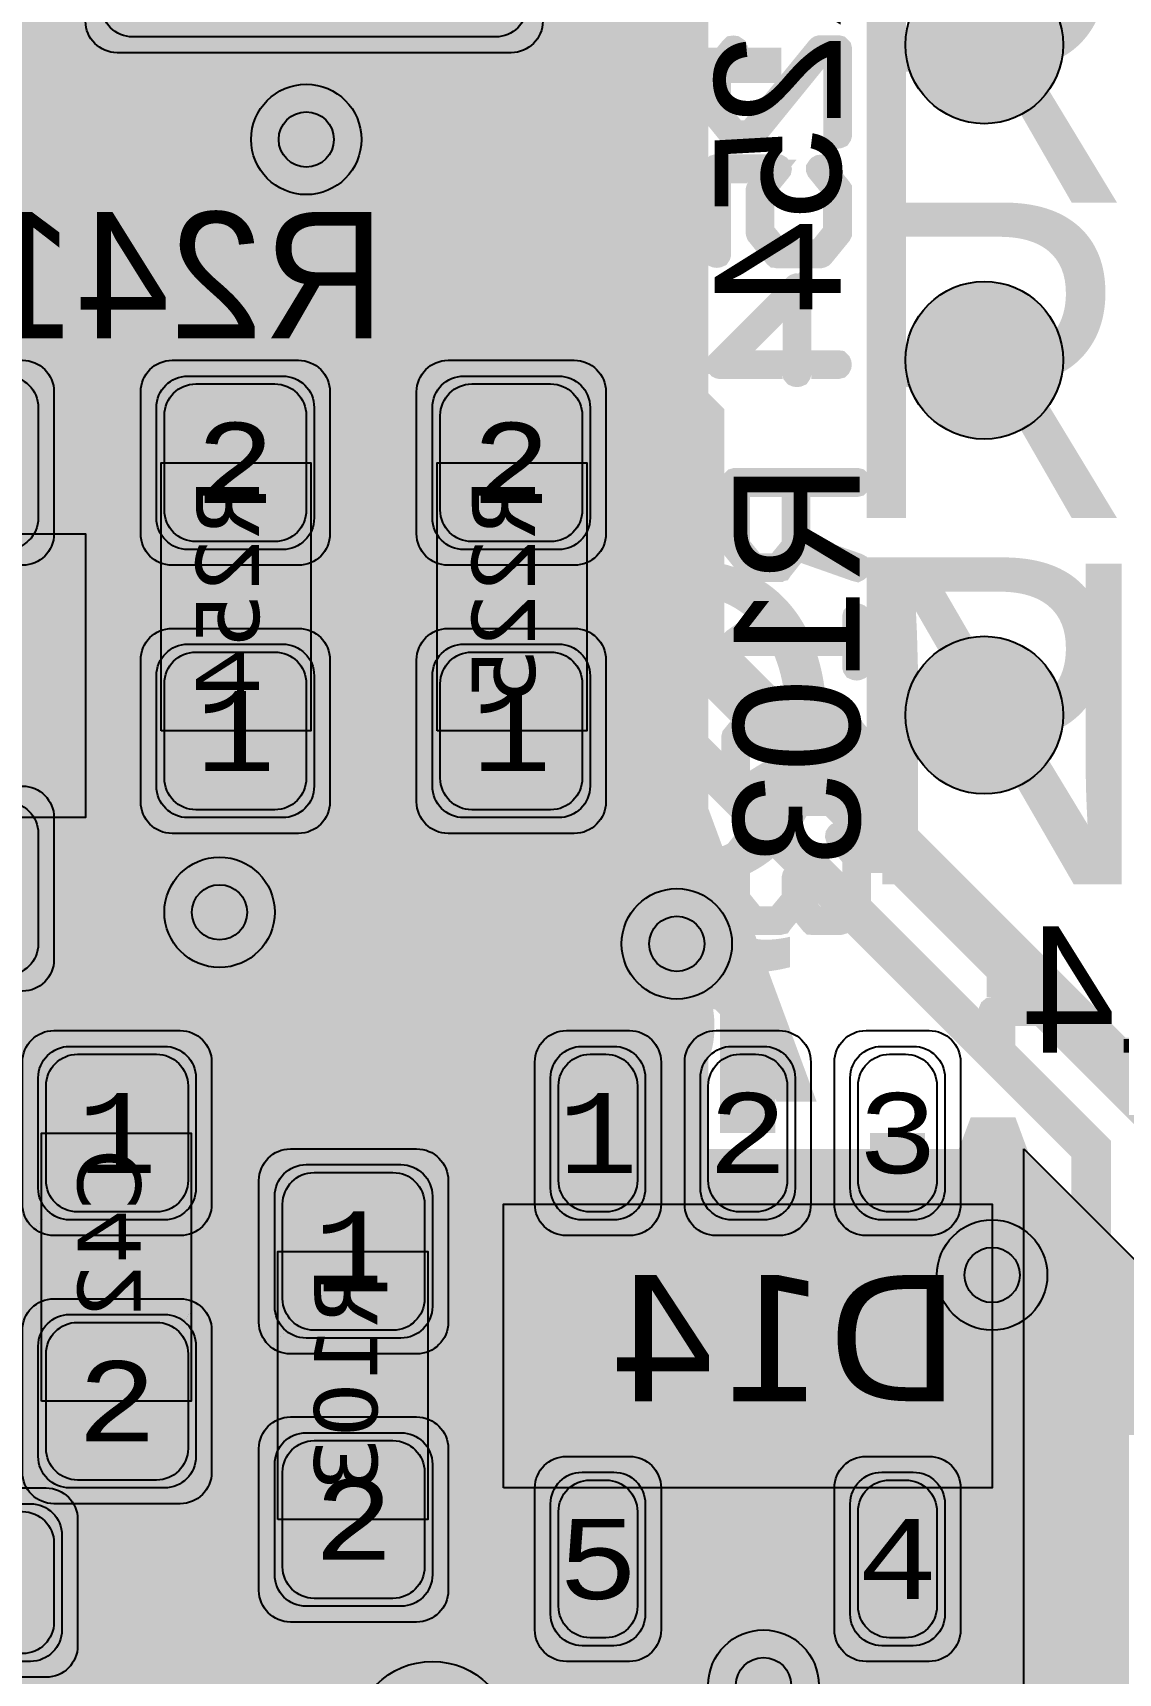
# Model space of a CAD drawing. Extents: x -98 to 119, y -207 to 98.
# Drawn here: x -4.53 to 2.35, y 34.68 to 45.08 of the extents above; entities that cross this region are included whole.
import ezdxf
from ezdxf.enums import TextEntityAlignment as Align

# ---------------------------------------------------------------- set-up
doc = ezdxf.new("R2010")
doc.units = 0
doc.header["$MEASUREMENT"] = 0
for name, color, linetype in [('ASSEMBLY_OUTLINES_BTM', 191, 'CONTINUOUS'), ('ASSEMBLY_PART_NUMBERS_BTM', 191, 'CONTINUOUS'), ('ASSEMBLY_PART_NUMBERS_TOP', 102, 'CONTINUOUS'), ('ASSEMBLY_REF_DES_BTM', 191, 'CONTINUOUS'), ('BOARD_OUTLINE', 10, 'CONTINUOUS'), ('DRILL_DRAWING', 21, 'CONTINUOUS'), ('GENERATED_SILKSCREEN_BTM', 255, 'CONTINUOUS'), ('MANUFACTURING_OUTLINES', 10, 'CONTINUOUS'), ('MOUNTING_HOLES_LAYER_BOT17', 42, 'CONTINUOUS'), ('MOUNTING_HOLES_LAYER_TOP', 42, 'CONTINUOUS'), ('PART_PADS_SMD_BTM', 230, 'CONTINUOUS'), ('PIN_NUMBERS_BTM', 8, 'CONTINUOUS'), ('PIN_NUMBERS_TOP', 8, 'CONTINUOUS'), ('PLACEMENT_OUTLINES_BTM', 222, 'CONTINUOUS'), ('PLANE_DATA_LAYER_BOTTOM', 230, 'CONTINUOUS'), ('PLANE_SHAPES_LAYER_BOTTOM', 230, 'CONTINUOUS'), ('PLANE_SHAPES_LAYER_TOP', 150, 'CONTINUOUS'), ('ROUTE_BORDER', 151, 'CONTINUOUS'), ('SILKSCREEN_OUTLINES_BTM', 211, 'CONTINUOUS'), ('SILKSCREEN_REF_DES_BTM', 211, 'CONTINUOUS'), ('SOLDERMASK_PADS_BTM', 12, 'CONTINUOUS'), ('SOLDERPASTE_PADS_BTM', 12, 'CONTINUOUS'), ('TRACES_LAYER_BOTTOM', 230, 'CONTINUOUS'), ('TRACES_LAYER_TOP', 150, 'CONTINUOUS'), ('VIA_HOLES_LAYER_BOTTOM', 30, 'CONTINUOUS'), ('VIA_HOLES_LAYER_TOP', 30, 'CONTINUOUS'), ('VIA_PADS_LAYER_BOTTOM', 230, 'CONTINUOUS'), ('VIA_PADS_LAYER_TOP', 150, 'CONTINUOUS')]:
    doc.layers.add(name, color=color, linetype=linetype)
doc.styles.add('COURIER_NEW', font='COUR.TTF')
doc.styles.add('VERDANA', font='verdana.TTF')
doc.styles.add('VERIBEST_GERBER_0', font='txt')

msp = doc.modelspace()

# ---------------------------------------------------------------- hatches: boundary and pattern name
at = {"layer": 'MOUNTING_HOLES_LAYER_BOT17'}
h = msp.add_hatch(color=256, dxfattribs=at)
edge = h.paths.add_edge_path()
edge.add_arc((1.5, 45), 0.5, 0, 360)
h = msp.add_hatch(color=256, dxfattribs=at)
edge = h.paths.add_edge_path()
edge.add_arc((1.5, 43), 0.5, 0, 360)
h = msp.add_hatch(color=256, dxfattribs=at)
edge = h.paths.add_edge_path()
edge.add_arc((1.5, 40.75), 0.5, 0, 360)
h = msp.add_hatch(color=256, dxfattribs=at)
edge = h.paths.add_edge_path()
edge.add_arc((-2, 34.25), 0.5, 0, 360)
at = {"layer": 'MOUNTING_HOLES_LAYER_TOP'}
h = msp.add_hatch(color=256, dxfattribs=at)
edge = h.paths.add_edge_path()
edge.add_arc((1.5, 45), 0.5, 0, 360)
h = msp.add_hatch(color=256, dxfattribs=at)
edge = h.paths.add_edge_path()
edge.add_arc((1.5, 43), 0.5, 0, 360)
h = msp.add_hatch(color=256, dxfattribs=at)
edge = h.paths.add_edge_path()
edge.add_arc((1.5, 40.75), 0.5, 0, 360)
h = msp.add_hatch(color=256, dxfattribs=at)
edge = h.paths.add_edge_path()
edge.add_arc((-2, 34.25), 0.5, 0, 360)
at = {"layer": 'PLANE_DATA_LAYER_BOTTOM'}
h = msp.add_hatch(color=256, dxfattribs=at)
h.paths.add_polyline_path([(-96.5, 0, -1), (96.5, 0, -1)], flags=0)
h.paths.add_polyline_path([(92.251979, -7.43598, 0.726988162), (92.479659, -3.637852, -0.308609791), (92.431259, -3.566904, -0.009635255), (92.431316, -3.563968, 0.009635011), (92.5, -0.000006), (92.5, 0.000001, 0.053325255), (90.407665, 19.562826, -0.053326925), (90.405941, 19.578942), (90.405941, 19.578943, -0.238217909), (90.436919, 19.640273, 0.661755037), (89.584154, 23.221888, -0.295297583), (89.523137, 23.277841, 0.022401018), (87.08146, 31.194059, -0.086206302), (87.076996, 31.219756), (87.076996, 31.219757, -0.210183909), (87.101696, 31.275919, 0.679382507), (85.774921, 34.749845, -0.301864993), (85.705267, 34.797373, 0.047915829), (77.514669, 50.475005, -0.145307444), (77.502324, 50.516585, -0.123988701), (77.511414, 50.552678, 0.606608991), (75.516892, 53.486368, -0.274238992), (75.44586, 53.517962, 0.021523084), (70.565432, 59.806101, -0.177595235), (70.547363, 59.855368), (70.547363, 59.855369, -0.111833303), (70.5548, 59.888203, 0.661755452), (68.116894, 62.64715, -0.295297373), (68.036725, 62.667806, 0.05833458), (51.722715, 76.687749, -0.249337829), (51.689123, 76.750923), (51.689123, 76.750924, -0.060759886), (51.691357, 76.76924, 0.714966399), (48.509213, 78.818582, -0.314871124), (48.42205, 78.81342, 0.022806677), (41.042088, 82.896302, -0.285136953), (40.999698, 82.964591), (40.999698, 82.964596, -0.004247023), (40.999709, 82.965891, 0.647046608), (37.697353, 84.5176, -0.289754858), (37.616734, 84.505806, 0.052943541), (19.031563, 90.52099, -0.30833592), (18.972104, 90.582877, 0.696982245), (15.284156, 91.27756, -0.308339612), (15.206255, 91.241547, 0.022370691), (6.993138, 92.235275, -0.315204372), (6.925536, 92.290658, 0.715888063), (3.14462, 92.496703, -0.315205261), (3.0714, 92.448994, 0.063468058), (-20.215283, 90.264015, -0.320142253), (-20.296827, 90.298428, 0.72963938), (-23.995319, 89.386755, -0.320144031), (-24.051528, 89.318386, 0.018663537), (-30.645576, 87.275991, -0.309865735), (-30.72878, 87.298418, 0.701170836), (-34.249879, 85.978007, -0.002752694), (-34.249874, 85.977168, -0.30685575), (-34.29782, 85.9064, 0.04916641), (-50.410548, 77.556603, -0.32354836), (-50.499711, 77.561018, 0.739212756), (-53.660594, 75.408706, -0.075169868), (-53.657188, 75.386179), (-53.657188, 75.386178, -0.242479425), (-53.68916, 75.324127, 0.019967737), (-59.527063, 70.80098, -0.298487087), (-59.610009, 70.791065, 0.556724412), (-62.5, 69), (-62.5, 68.999999, 0.082708518), (-62.392031, 68.351756, -0.298487573), (-62.412702, 68.270818, 0.067186589), (-78.279974, 49.27977, -0.277817809), (-78.350169, 49.24438, 0.436350868), (-80.5, 47.25), (-80.5, 47.249999, 0.141466326), (-80.192238, 46.184011, -0.141465884), (-80.180512, 46.143397), (-80.180512, 46.143396, -0.131190735), (-80.190652, 46.105416, 0.019294819), (-83.506407, 39.786053, -0.312206796), (-83.581614, 39.742899, 0.439123468), (-85.75, 37.75, 0.204829615), (-85.131688, 36.303992, -0.204830708), (-85.10813, 36.248899), (-85.10813, 36.248898, -0.100919006), (-85.114214, 36.219062, 0.048097759), (-90.466303, 19.289839, -0.314870423), (-90.530154, 19.230281, 0.714965653), (-91.24073, 15.512631, -0.269378312), (-91.202277, 15.446437), (-91.202277, 15.446436, -0.041929831), (-91.203345, 15.433723, 0.018841331), (-92.106444, 8.523669, -0.32827121), (-92.166453, 8.456161, 0.354028014), (-93.75, 6.5), (-93.75, 6.499999, 0.314708299), (-92.438077, 4.622088, -0.31470689), (-92.388093, 4.55054), (-92.388093, 4.550537, -0.012285748), (-92.388185, 4.546794, 0.012294179), (-92.5, 0.00001), (-92.5, -0.000004, 0.052933393), (-90.438132, -19.421494, -0.329408644), (-90.475468, -19.504015, 0.27173254), (-91.5, -21.25, 0.401597711), (-89.586502, -23.248128, -0.329404507), (-89.516056, -23.305059, 0.021307354), (-87.207653, -30.839509, -0.322177334), (-87.232533, -30.924924, 0.230665932), (-88, -32.499999), (-88, -32.5, 0.431495031), (-85.882787, -34.496562, -0.3221788), (-85.807634, -34.544174, 0.048016175), (-77.643233, -50.277018, -0.303878783), (-77.644537, -50.3618, 0.152518996), (-78, -51.499999), (-78, -51.5, 0.481982915), (-75.552374, -53.449264, -0.303883418), (-75.473145, -53.479475, 0.021991255), (-70.483925, -59.90214, -0.318621499), (-70.47622, -59.989968, 0.725399056), (-67.952631, -62.834176, -0.318624212), (-67.866344, -62.852281, 0.062392529), (-50.265124, -77.650932, -0.254356234), (-50.230332, -77.714899), (-50.230332, -77.7149, -0.034453173), (-50.231054, -77.725364, 0.034451935), (-50.25, -78), (-50.25, -78.000001, 0.603308224), (-47.119729, -79.649997, -0.291362646), (-47.037917, -79.64725, 0.02294124), (-39.54278, -83.621879, -0.290012797), (-39.499155, -83.690765), (-39.499155, -83.690766, -0.007130353), (-39.499186, -83.692939, 0.007132964), (-39.5, -83.749994), (-39.5, -83.75, 0.658082965), (-36.126004, -85.203319, -0.297762979), (-36.043963, -85.188513, 0.049016344), (-18.771876, -90.575199, -0.301861306), (-18.712566, -90.635139, 0.679381768), (-15.056336, -91.31372, -0.301864385), (-14.979467, -91.279054, 0.021749122), (-6.993138, -92.235275, -0.315204372), (-6.925536, -92.290658, 0.715888063), (-3.14462, -92.496703, -0.315205261), (-3.0714, -92.448994, 0.06250827), (19.869968, -90.340657, -0.345566403), (19.954737, -90.381493, 0.794356815), (23.75, -89.500001), (23.75, -89.499973, 0.005086864), (23.749586, -89.459281, -0.345588489), (23.806159, -89.384097, 0.021469451), (31.383958, -87.013201, -0.314446926), (31.468175, -87.035889, 0.700130836), (35, -85.75), (35, -85.749988, 0.009099261), (34.998675, -85.677212, -0.009057228), (34.998625, -85.674452), (34.998625, -85.674439, -0.304472205), (35.045955, -85.60392, 0.047985464), (50.721249, -77.353765, -0.31444166), (50.808431, -77.356288, 0.616218308), (54, -75.75), (54, -75.749999, 0.067758174), (53.927211, -75.215343, -0.067753523), (53.924438, -75.194974), (53.924438, -75.194973, -0.241537288), (53.95619, -75.13308, 0.022365821), (60.452055, -70.01285, -0.313111549), (60.538488, -70.003709, 0.710095351), (63.344013, -67.475653, -0.099717589), (63.33807, -67.446151), (63.33807, -67.44615, -0.206928064), (63.362073, -67.390635, 0.058205552), (77.187807, -50.973449, -0.317486674), (77.269693, -50.94147, 0.722224143), (79.294241, -47.729048, -0.173873661), (79.276877, -47.680625, -0.136094565), (79.287761, -47.641379, 0.020523482), (82.926938, -40.980152, -0.353003204), (83.013777, -40.939997, 0.48811211), (85.5, -39), (85.5, -38.999999, 0.240073604), (84.675602, -37.381988, -0.240072951), (84.644192, -37.320342), (84.644192, -37.320341, -0.104105615), (84.650658, -37.289623, 0.050546739), (90.411157, -19.546683, -0.32146983), (90.476988, -19.487077, 0.38127918), (92.25, -17.5, 0.275143701), (91.203224, -15.741772, -0.275142487), (91.163342, -15.674784), (91.163342, -15.674783, -0.042554947), (91.164442, -15.661882, 0.022235783), (92.195155, -7.50356, -0.319196338)], flags=0)
at = {"layer": 'PLANE_SHAPES_LAYER_BOTTOM'}
h = msp.add_hatch(color=256, dxfattribs=at)
h.paths.add_polyline_path([(-96.5, 0, -1), (96.5, 0, -1)], flags=0)
h.paths.add_polyline_path([(-92.5, 0, -1), (92.5, 0, -1)], flags=0)
at = {"layer": 'PLANE_SHAPES_LAYER_TOP'}
h = msp.add_hatch(color=256, dxfattribs=at)
h.paths.add_polyline_path([(-96.31345, 0, -1), (96.81345, 0, -1)], flags=0)
h.paths.add_polyline_path([(-92.25, 0, -1), (92.75, 0, -1)], flags=0)
h = msp.add_hatch(color=256, dxfattribs=at)
h.paths.add_polyline_path([(1.75, 32.75), (-50, 32.75), (-50, 35), (-37.5, 47.5), (-31.5, 47.5), (-22, 57), (-19, 57), (-19, 52), (-15, 48), (-7.5, 48), (-6, 49.5), (-0.25, 49.5), (-0.25, 38), (1.75, 38)])
h.paths.add_polyline_path([(-26.75, 43.25), (-26.75, 45.25), (-17.5, 45.25), (-17.5, 43.25)], flags=16)
msp.add_hatch(color=256, dxfattribs=at).paths.add_polyline_path([(1.75, 38), (5.5, 34.25), (1.75, 34.25)], flags=0)
at = {"layer": 'VIA_HOLES_LAYER_BOTTOM'}
h = msp.add_hatch(color=256, dxfattribs=at)
edge = h.paths.add_edge_path()
edge.add_arc((-2.8, 44.4), 0.175, 0, 360)
h = msp.add_hatch(color=256, dxfattribs=at)
edge = h.paths.add_edge_path()
edge.add_arc((-3.35, 39.5), 0.175, 0, 360)
h = msp.add_hatch(color=256, dxfattribs=at)
edge = h.paths.add_edge_path()
edge.add_arc((-0.45, 39.3), 0.175, 0, 360)
h = msp.add_hatch(color=256, dxfattribs=at)
edge = h.paths.add_edge_path()
edge.add_arc((1.55, 37.2), 0.175, 0, 360)
h = msp.add_hatch(color=256, dxfattribs=at)
edge = h.paths.add_edge_path()
edge.add_arc((0.1, 34.6), 0.175, 0, 360)
at = {"layer": 'VIA_HOLES_LAYER_TOP'}
h = msp.add_hatch(color=256, dxfattribs=at)
edge = h.paths.add_edge_path()
edge.add_arc((-2.8, 44.4), 0.175, 0, 360)
h = msp.add_hatch(color=256, dxfattribs=at)
edge = h.paths.add_edge_path()
edge.add_arc((-3.35, 39.5), 0.175, 0, 360)
h = msp.add_hatch(color=256, dxfattribs=at)
edge = h.paths.add_edge_path()
edge.add_arc((-0.45, 39.3), 0.175, 0, 360)
h = msp.add_hatch(color=256, dxfattribs=at)
edge = h.paths.add_edge_path()
edge.add_arc((1.55, 37.2), 0.175, 0, 360)
h = msp.add_hatch(color=256, dxfattribs=at)
edge = h.paths.add_edge_path()
edge.add_arc((0.1, 34.6), 0.175, 0, 360)

# ---------------------------------------------------------------- linework, layer by layer
at = {"layer": 'ASSEMBLY_OUTLINES_BTM'}
for points in [[(-3.72, 40.65), (-3.72, 42.35), (-2.77, 42.35), (-2.77, 40.65)], [(-1.97, 40.65), (-1.97, 42.35), (-1.02, 42.35), (-1.02, 40.65)], [(-4.48, 36.4), (-4.48, 38.1), (-3.53, 38.1), (-3.53, 36.4)], [(-2.98, 35.65), (-2.98, 37.35), (-2.03, 37.35), (-2.03, 35.65)]]:
    msp.add_lwpolyline(points, close=True, dxfattribs=at)
at = {"layer": 'ASSEMBLY_OUTLINES_BTM', "const_width": 0.1}
for points in [[(-7.3, 40.1), (-7.3, 41.9), (-4.2, 41.9), (-4.2, 40.1)], [(-1.55, 35.85), (-1.55, 37.65), (1.55, 37.65), (1.55, 35.85)]]:
    msp.add_lwpolyline(points, close=True, dxfattribs=at)
at = {"layer": 'BOARD_OUTLINE', "const_width": 0.1}
msp.add_lwpolyline([(-97.5, 0, -1), (97.5, 0, -1)], format="xyb", close=True, dxfattribs=at)
at = {"layer": 'GENERATED_SILKSCREEN_BTM', "const_width": 0.15}
for points in [[(-0.21, 44.5548), (-0.1004, 44.4204), (-0.0964, 44.418), (-0.0932, 44.4172), (-0.0908, 44.4156), (-0.0876, 44.4148), (0.022, 44.4148), (0.0244, 44.4156), (0.03, 44.4172), (0.034, 44.418), (0.0356, 44.4204), (0.4684, 44.9532), (0.554, 44.9532), (0.554, 44.4308), (0.5556, 44.4252), (0.5588, 44.4204), (0.5644, 44.418), (0.5708, 44.4172), (0.5764, 44.418), (0.582, 44.4204), (0.5852, 44.4252), (0.5868, 44.4308), (0.5868, 44.97), (0.5852, 44.9764), (0.5812, 44.9804), (0.5772, 44.9844), (0.5708, 44.986), (0.4612, 44.986), (0.4588, 44.9852), (0.4532, 44.9836), (0.4508, 44.982), (0.4492, 44.9804), (0.4476, 44.9788), (0.014, 44.4468), (-0.0796, 44.4468), (-0.1804, 44.5716), (-0.1804, 44.83), (-0.074, 44.9604), (-0.0724, 44.966), (-0.0732, 44.9708), (-0.0756, 44.9764), (-0.0804, 44.9796), (-0.0852, 44.9828), (-0.0908, 44.9836), (-0.0964, 44.9828), (-0.1004, 44.9788), (-0.21, 44.8444), (-0.2108, 44.8412), (-0.2116, 44.8388), (-0.2124, 44.838), (-0.2132, 44.8348), (-0.2132, 44.5652), (-0.2124, 44.562), (-0.2124, 44.5612), (-0.2116, 44.5604), (-0.2108, 44.558), (-0.21, 44.5548)], [(0.062, 44.0796), (0.0628, 44.0828), (0.0636, 44.0852), (0.0652, 44.0884), (0.1532, 44.1972), (-0.1804, 44.1972), (-0.1804, 43.6748), (-0.182, 43.6692), (-0.1852, 43.6644), (-0.1908, 43.662), (-0.1964, 43.6612), (-0.2028, 43.662), (-0.2084, 43.6644), (-0.2116, 43.6692), (-0.2132, 43.6748), (-0.2132, 44.2148), (-0.2116, 44.2204), (-0.2076, 44.2244), (-0.2028, 44.2292), (-0.1972, 44.2308), (0.1876, 44.2308), (0.1932, 44.23), (0.1972, 44.2276), (0.1996, 44.2244), (0.2012, 44.2188), (0.2028, 44.2148), (0.2036, 44.2116), (0.2028, 44.2076), (0.2004, 44.2044), (0.094, 44.074), (0.094, 43.8156), (0.1956, 43.6908), (0.4532, 43.6908), (0.5532, 43.8156), (0.5532, 44.074), (0.4476, 44.2044), (0.4452, 44.21), (0.4452, 44.2148), (0.4484, 44.2196), (0.4524, 44.2244), (0.458, 44.2276), (0.4636, 44.2284), (0.4668, 44.2284), (0.4692, 44.2276), (0.4732, 44.2236), (0.5836, 44.0884), (0.5852, 44.086), (0.5852, 44.0828), (0.5868, 44.0796), (0.5868, 43.81), (0.5868, 43.8076), (0.586, 43.8068), (0.586, 43.806), (0.5852, 43.8044), (0.5852, 43.8028), (0.5836, 43.7996), (0.4732, 43.6644), (0.4708, 43.662), (0.4692, 43.6612), (0.4644, 43.6596), (0.4612, 43.6588), (0.1876, 43.6588), (0.1844, 43.6596), (0.1796, 43.6612), (0.178, 43.6612), (0.1772, 43.662), (0.1756, 43.6636), (0.174, 43.6644), (0.0652, 43.7996), (0.0636, 43.8036), (0.0628, 43.806), (0.062, 43.81), (0.062, 44.0796)], [(-3.9748, 43.4176), (-4.4052, 43.8464), (-4.4052, 43.4176), (-3.9748, 43.4176)], [(-3.5948, 43.9232), (-3.7292, 43.8136), (-3.7316, 43.8096), (-3.7324, 43.8064), (-3.734, 43.804), (-3.7348, 43.8008), (-3.7348, 43.6912), (-3.734, 43.688), (-3.7324, 43.6832), (-3.7316, 43.6792), (-3.7292, 43.6776), (-3.1964, 43.2448), (-3.1964, 43.1592), (-3.7188, 43.1592), (-3.7244, 43.1576), (-3.7292, 43.1544), (-3.7316, 43.1488), (-3.7324, 43.1424), (-3.7316, 43.1368), (-3.7292, 43.1312), (-3.7244, 43.128), (-3.7188, 43.1264), (-3.1796, 43.1264), (-3.1732, 43.128), (-3.1692, 43.132), (-3.1652, 43.136), (-3.1636, 43.1424), (-3.1636, 43.252), (-3.1644, 43.2544), (-3.166, 43.26), (-3.1676, 43.2624), (-3.1684, 43.264), (-3.1708, 43.2656), (-3.7028, 43.6992), (-3.7028, 43.7928), (-3.578, 43.8936), (-3.3196, 43.8936), (-3.1892, 43.7872), (-3.1836, 43.7856), (-3.178, 43.7864), (-3.1732, 43.7888), (-3.1692, 43.7936), (-3.1668, 43.7984), (-3.166, 43.804), (-3.1668, 43.8096), (-3.1684, 43.812), (-3.1708, 43.8136), (-3.3052, 43.9232), (-3.3084, 43.924), (-3.31, 43.9248), (-3.3116, 43.9256), (-3.3148, 43.9264), (-3.5844, 43.9264), (-3.5876, 43.9256), (-3.5892, 43.9248), (-3.5916, 43.924), (-3.5948, 43.9232)], [(-2.974, 43.6224), (-2.9764, 43.624), (-2.9772, 43.628), (-2.9788, 43.632), (-2.9796, 43.636), (-2.9796, 43.8008), (-2.9788, 43.8048), (-2.9772, 43.8072), (-2.9772, 43.8096), (-2.9764, 43.8104), (-2.9748, 43.8112), (-2.974, 43.8128), (-2.838, 43.9232), (-2.834, 43.9248), (-2.8308, 43.9256), (-2.8276, 43.9264), (-2.4244, 43.9264), (-2.4172, 43.9248), (-2.4124, 43.9208), (-2.4084, 43.916), (-2.4068, 43.9104), (-2.4068, 43.1424), (-2.4084, 43.136), (-2.4124, 43.132), (-2.4172, 43.1296), (-2.4228, 43.1288), (-2.4292, 43.1296), (-2.4348, 43.132), (-2.4388, 43.136), (-2.4404, 43.1424), (-2.4404, 43.5104), (-2.8164, 43.5104), (-2.9476, 43.1376), (-2.9508, 43.132), (-2.9564, 43.1288), (-2.962, 43.128), (-2.9676, 43.1296), (-2.9724, 43.132), (-2.9764, 43.136), (-2.978, 43.1416), (-2.9772, 43.148), (-2.846, 43.5208), (-2.974, 43.6224)], [(-4.4052, 43.1424), (-4.406, 43.136), (-4.41, 43.132), (-4.4156, 43.1296), (-4.4212, 43.1288), (-4.4268, 43.1296), (-4.4316, 43.132), (-4.4356, 43.136), (-4.4372, 43.1424), (-4.4372, 43.3848), (-4.4748, 43.3848), (-4.4804, 43.3864), (-4.4852, 43.3896), (-4.4876, 43.3952), (-4.4884, 43.4008), (-4.4876, 43.4072), (-4.4852, 43.4128), (-4.4804, 43.4168), (-4.4748, 43.4176), (-4.4372, 43.4176), (-4.4372, 43.888), (-4.4364, 43.892), (-4.434, 43.8952), (-4.4308, 43.8984), (-4.4268, 43.9008), (-4.422, 43.9024), (-4.4172, 43.9032), (-4.4132, 43.9024), (-4.4092, 43.8992), (-3.9236, 43.4136), (-3.9204, 43.4088), (-3.9188, 43.404), (-3.9196, 43.3992), (-3.9228, 43.3936), (-3.9244, 43.3896), (-3.9276, 43.3872), (-3.9308, 43.3856), (-3.9348, 43.3848), (-4.4052, 43.3848), (-4.4052, 43.1424)], [(-2.4404, 43.8936), (-2.8228, 43.8936), (-2.9476, 43.7928), (-2.9476, 43.644), (-2.8228, 43.5424), (-2.4404, 43.5424), (-2.4404, 43.8936)], [(0.2956, 43.4188), (-0.134, 42.9884), (0.2956, 42.9884), (0.2956, 43.4188)], [(0.5708, 42.9884), (0.5772, 42.9876), (0.5812, 42.9836), (0.5836, 42.978), (0.5844, 42.9724), (0.5836, 42.9668), (0.5812, 42.962), (0.5772, 42.958), (0.5708, 42.9564), (0.3284, 42.9564), (0.3284, 42.9188), (0.3268, 42.9132), (0.3236, 42.9084), (0.318, 42.906), (0.3124, 42.9052), (0.306, 42.906), (0.3004, 42.9084), (0.2964, 42.9132), (0.2956, 42.9188), (0.2956, 42.9564), (-0.1748, 42.9564), (-0.1788, 42.9572), (-0.182, 42.9588), (-0.1852, 42.9628), (-0.1876, 42.9668), (-0.1892, 42.9716), (-0.19, 42.9764), (-0.1892, 42.9804), (-0.186, 42.9844), (0.2996, 43.47), (0.3044, 43.4732), (0.3092, 43.4748), (0.314, 43.474), (0.3196, 43.4708), (0.3236, 43.4692), (0.326, 43.466), (0.3276, 43.4628), (0.3284, 43.4588), (0.3284, 42.9884), (0.5708, 42.9884)], [(0.2108, 41.6752), (0.2092, 41.6728), (0.2052, 41.672), (0.2012, 41.6696), (0.1972, 41.6696), (0.0324, 41.6696), (0.0284, 41.6696), (0.026, 41.672), (0.0236, 41.672), (0.0228, 41.6728), (0.022, 41.6736), (0.0196, 41.6752), (-0.09, 41.8112), (-0.0916, 41.8152), (-0.0924, 41.8176), (-0.0932, 41.8216), (-0.0932, 42.2248), (-0.0916, 42.232), (-0.0876, 42.236), (-0.0828, 42.2408), (-0.0772, 42.2424), (0.6908, 42.2424), (0.6972, 42.2408), (0.7012, 42.2368), (0.7036, 42.232), (0.7044, 42.2264), (0.7036, 42.22), (0.7012, 42.2144), (0.6972, 42.2104), (0.6908, 42.2088), (0.3228, 42.2088), (0.3228, 41.8328), (0.6956, 41.7016), (0.7012, 41.6984), (0.7044, 41.6928), (0.7052, 41.6864), (0.7036, 41.6816), (0.7012, 41.6768), (0.6964, 41.6728), (0.6916, 41.6704), (0.6852, 41.672), (0.3124, 41.8032), (0.2108, 41.6752)], [(-0.0604, 42.2088), (-0.0604, 41.8256), (0.0404, 41.7016), (0.1892, 41.7016), (0.2908, 41.8256), (0.2908, 42.2088), (-0.0604, 42.2088)], [(0.674, 41.3704), (0.6756, 41.3768), (0.6788, 41.38), (0.6844, 41.3824), (0.6908, 41.3832), (0.6964, 41.3824), (0.702, 41.38), (0.706, 41.3768), (0.7068, 41.3704), (0.7068, 41.0584), (0.706, 41.0528), (0.702, 41.048), (0.6964, 41.0456), (0.6908, 41.0448), (0.6844, 41.0456), (0.6788, 41.048), (0.6756, 41.0528), (0.674, 41.0584), (0.674, 41.1992), (-0.0772, 41.1992), (-0.0828, 41.2), (-0.0868, 41.2024), (-0.0892, 41.2064), (-0.09, 41.212), (-0.0908, 41.216), (-0.0908, 41.22), (-0.0892, 41.2232), (-0.086, 41.2264), (0.1332, 41.3824), (0.1388, 41.3848), (0.1444, 41.3848), (0.1492, 41.3824), (0.1532, 41.3784), (0.1564, 41.3736), (0.158, 41.368), (0.158, 41.3648), (0.1564, 41.3624), (0.1548, 41.36), (0.1524, 41.3584), (-0.0268, 41.2304), (0.674, 41.2304), (0.674, 41.3704)], [(0.0196, 40.7504), (-0.09, 40.616), (-0.0908, 40.6128), (-0.0916, 40.6104), (-0.0924, 40.6096), (-0.0932, 40.6064), (-0.0932, 40.3368), (-0.0924, 40.3336), (-0.0924, 40.3328), (-0.0916, 40.332), (-0.0908, 40.3296), (-0.09, 40.3264), (0.0196, 40.192), (0.0236, 40.1896), (0.0268, 40.1888), (0.0292, 40.1872), (0.0324, 40.1864), (0.5812, 40.1864), (0.5836, 40.1872), (0.5892, 40.1888), (0.5908, 40.1896), (0.594, 40.192), (0.7036, 40.3264), (0.7044, 40.3296), (0.7052, 40.3312), (0.706, 40.3328), (0.7068, 40.3344), (0.7068, 40.3368), (0.7068, 40.6064), (0.706, 40.6096), (0.7052, 40.6128), (0.7036, 40.616), (0.594, 40.7504), (0.5924, 40.752), (0.5916, 40.7536), (0.5892, 40.7552), (0.5836, 40.7568), (0.5812, 40.7576), (0.0324, 40.7576), (0.0292, 40.7568), (0.0268, 40.7552), (0.0236, 40.7536), (0.0196, 40.7504)], [(0.0404, 40.7248), (0.5732, 40.7248), (0.6132, 40.6776), (-0.018, 40.2904), (-0.0604, 40.3432), (-0.0604, 40.6016), (0.0404, 40.7248)], [(0.634, 40.652), (0.674, 40.6016), (0.674, 40.3432), (0.5732, 40.2184), (0.0404, 40.2184), (0.0028, 40.2656), (0.634, 40.652)], [(0.7036, 39.86), (0.594, 39.9952), (0.59, 39.9992), (0.5876, 40), (0.5852, 40), (0.5796, 39.9992), (0.574, 39.996), (0.57, 39.992), (0.5668, 39.9872), (0.566, 39.9816), (0.5676, 39.976), (0.674, 39.8456), (0.674, 39.5872), (0.5732, 39.4624), (0.4244, 39.4624), (0.3228, 39.5856), (0.3228, 39.7184), (0.3212, 39.7248), (0.318, 39.7288), (0.3124, 39.7312), (0.3068, 39.732), (0.3012, 39.7312), (0.2956, 39.7288), (0.2924, 39.7248), (0.2908, 39.7184), (0.2908, 39.5856), (0.1892, 39.4624), (0.0404, 39.4624), (-0.0604, 39.5872), (-0.0604, 39.8456), (0.046, 39.976), (0.0476, 39.9816), (0.0468, 39.9872), (0.0444, 39.992), (0.0396, 39.996), (0.0348, 39.9992), (0.0292, 40), (0.026, 40), (0.0236, 39.9992), (0.0196, 39.9952), (-0.09, 39.86), (-0.0908, 39.8576), (-0.0916, 39.8552), (-0.0924, 39.8544), (-0.0932, 39.8512), (-0.0932, 39.5816), (-0.0924, 39.5776), (-0.0916, 39.576), (-0.0908, 39.5736), (-0.09, 39.5712), (0.0196, 39.436), (0.0236, 39.4336), (0.0268, 39.4328), (0.0292, 39.4312), (0.0324, 39.4304), (0.1972, 39.4304), (0.1996, 39.4312), (0.2052, 39.4328), (0.2092, 39.4336), (0.2108, 39.436), (0.3068, 39.5536), (0.4028, 39.436), (0.4044, 39.4352), (0.406, 39.4336), (0.4068, 39.4328), (0.4084, 39.4328), (0.414, 39.4312), (0.4164, 39.4304), (0.5812, 39.4304), (0.5852, 39.4312), (0.5884, 39.4328), (0.5916, 39.4336), (0.594, 39.436), (0.7036, 39.5712), (0.7052, 39.5744), (0.706, 39.5752), (0.706, 39.5776), (0.7068, 39.5784), (0.7068, 39.5792), (0.7068, 39.5816), (0.7068, 39.8512), (0.706, 39.8544), (0.7052, 39.8576), (0.7036, 39.86)], [(1.6224, 38.6124), (1.6216, 38.606), (1.6176, 38.602), (1.612, 38.5996), (1.6064, 38.5988), (1.6008, 38.5996), (1.596, 38.602), (1.592, 38.606), (1.5904, 38.6124), (1.5904, 38.8548), (1.5528, 38.8548), (1.5472, 38.8564), (1.5424, 38.8596), (1.54, 38.8652), (1.5392, 38.8708), (1.54, 38.8772), (1.5424, 38.8828), (1.5472, 38.8868), (1.5528, 38.8876), (1.5904, 38.8876), (1.5904, 39.358), (1.5912, 39.362), (1.5936, 39.3652), (1.5968, 39.3684), (1.6008, 39.3708), (1.6056, 39.3724), (1.6104, 39.3732), (1.6144, 39.3724), (1.6184, 39.3692), (2.104, 38.8836), (2.1072, 38.8788), (2.1088, 38.874), (2.108, 38.8692), (2.1048, 38.8636), (2.1032, 38.8596), (2.1, 38.8572), (2.0968, 38.8556), (2.0928, 38.8548), (1.6224, 38.8548), (1.6224, 38.6124)], [(2.0528, 38.8876), (1.6224, 39.3164), (1.6224, 38.8876), (2.0528, 38.8876)], [(2.7208, 38.5964), (2.4088, 38.5964), (2.4032, 38.5972), (2.3984, 38.6012), (2.396, 38.6068), (2.3952, 38.6124), (2.396, 38.6188), (2.3984, 38.6244), (2.4032, 38.6276), (2.4088, 38.6292), (2.5496, 38.6292)], [(-0.6812, 34.0876), (-1.1116, 34.5164), (-1.1116, 34.0876), (-0.6812, 34.0876)]]:
    msp.add_lwpolyline(points, dxfattribs=at)
for points in [[(-4.199995, 40.1, -0.414213562), (-4.2, 40.099995), (-4.443824, 40.099995, 0.000009791), (-4.443828, 40.100005), (-4.200005, 40.100005), (-4.200005, 41.899995), (-4.443828, 41.899995, 0.000009791), (-4.443824, 41.900005), (-4.2, 41.900005, -0.414213562), (-4.199995, 41.9), (-4.199995, 40.1)], [(-3.719995, 41.216164, 0.000011642), (-3.720005, 41.216156), (-3.720005, 41.783844, 0.000011642), (-3.719995, 41.783836), (-3.719995, 41.216164)], [(-2.769995, 41.207902, 0.000012231), (-2.770005, 41.207911), (-2.770005, 41.792089, 0.000012231), (-2.769995, 41.792098), (-2.769995, 41.207902)], [(-1.969995, 41.216164, 0.000011642), (-1.970005, 41.216156), (-1.970005, 41.783844, 0.000011642), (-1.969995, 41.783836), (-1.969995, 41.216164)], [(-1.019995, 41.207902, 0.000012231), (-1.020005, 41.207911), (-1.020005, 41.792089, 0.000012231), (-1.019995, 41.792098), (-1.019995, 41.207902)], [(-1.306172, 37.649995), (-1.549995, 37.649995), (-1.549995, 35.850005), (-1.306172, 35.850005, 0.000009791), (-1.306176, 35.849995), (-1.55, 35.849995, -0.414213562), (-1.550005, 35.85), (-1.550005, 37.65, -0.414213562), (-1.55, 37.650005), (-1.306176, 37.650005, 0.000009791), (-1.306172, 37.649995)], [(-0.356172, 37.649995), (-0.593828, 37.649995, 0.000009791), (-0.593824, 37.650005), (-0.356176, 37.650005, 0.000009791), (-0.356172, 37.649995)], [(0.593828, 37.649995), (0.356172, 37.649995, 0.000009791), (0.356176, 37.650005), (0.593824, 37.650005, 0.000009791), (0.593828, 37.649995)], [(1.550005, 37.625, 0.000005882), (1.549995, 37.625), (1.549995, 37.649995), (1.306172, 37.649995, 0.000009791), (1.306176, 37.650005), (1.55, 37.650005, -0.414213562), (1.550005, 37.65), (1.550005, 37.625)], [(-4.479995, 36.957911, 0.000012231), (-4.480005, 36.957902), (-4.480005, 37.542098, 0.000012231), (-4.479995, 37.542089), (-4.479995, 36.957911)], [(-3.529995, 36.966156, 0.000011642), (-3.530005, 36.966164), (-3.530005, 37.533836, 0.000011642), (-3.529995, 37.533844), (-3.529995, 36.966156)], [(-2.979995, 36.207911, 0.000012231), (-2.980005, 36.207902), (-2.980005, 36.792098, 0.000012231), (-2.979995, 36.792089), (-2.979995, 36.207911)], [(-2.029995, 36.216156, 0.000011642), (-2.030005, 36.216164), (-2.030005, 36.783836, 0.000011642), (-2.029995, 36.783844), (-2.029995, 36.216156)], [(1.550005, 35.85, -0.414213562), (1.55, 35.849995), (1.306176, 35.849995, 0.000009791), (1.306172, 35.850005), (1.549995, 35.850005), (1.549995, 36.775, 0.000005882), (1.550005, 36.775), (1.550005, 35.85)], [(0.593828, 35.850005, 0.000009791), (0.593824, 35.849995), (-0.593824, 35.849995, 0.000009791), (-0.593828, 35.850005), (0.593828, 35.850005)]]:
    msp.add_lwpolyline(points, format="xyb", dxfattribs=at)
at = {"layer": 'MANUFACTURING_OUTLINES'}
msp.add_circle((0, 0), 97.575405, dxfattribs=at)
at = {"layer": 'MOUNTING_HOLES_LAYER_BOT17'}
for centre in [(1.5, 45), (1.5, 43), (1.5, 40.75), (-2, 34.25)]:
    msp.add_circle(centre, 0.5, dxfattribs=at)
at = {"layer": 'MOUNTING_HOLES_LAYER_TOP'}
for centre in [(1.5, 45), (1.5, 43), (1.5, 40.75), (-2, 34.25)]:
    msp.add_circle(centre, 0.5, dxfattribs=at)
at = {"layer": 'PART_PADS_SMD_BTM'}
for points in [[(-4.1, 46.45, -0.414213562), (-3.9, 46.65), (-1.6, 46.65, -0.414213562), (-1.4, 46.45), (-1.4, 45.25, -0.414213562), (-1.6, 45.05), (-3.9, 45.05, -0.414213562), (-4.1, 45.25)], [(-4.7, 42.9, -0.414213562), (-4.5, 42.7), (-4.5, 42, -0.414213562), (-4.7, 41.8), (-4.9, 41.8, -0.414213562), (-5.1, 42), (-5.1, 42.7, -0.414213562), (-4.9, 42.9)], [(-3.55, 41.8, -0.414213562), (-3.75, 42), (-3.75, 42.7, -0.414213562), (-3.55, 42.9), (-2.95, 42.9, -0.414213562), (-2.75, 42.7), (-2.75, 42, -0.414213562), (-2.95, 41.8)], [(-1.8, 41.8, -0.414213562), (-2, 42), (-2, 42.7, -0.414213562), (-1.8, 42.9), (-1.2, 42.9, -0.414213562), (-1, 42.7), (-1, 42, -0.414213562), (-1.2, 41.8)], [(-3.55, 40.1, -0.414213562), (-3.75, 40.3), (-3.75, 41, -0.414213562), (-3.55, 41.2), (-2.95, 41.2, -0.414213562), (-2.75, 41), (-2.75, 40.3, -0.414213562), (-2.95, 40.1)], [(-1.8, 40.1, -0.414213562), (-2, 40.3), (-2, 41, -0.414213562), (-1.8, 41.2), (-1.2, 41.2, -0.414213562), (-1, 41), (-1, 40.3, -0.414213562), (-1.2, 40.1)], [(-4.7, 40.2, -0.414213562), (-4.5, 40), (-4.5, 39.3, -0.414213562), (-4.7, 39.1), (-4.9, 39.1, -0.414213562), (-5.1, 39.3), (-5.1, 40, -0.414213562), (-4.9, 40.2)], [(-3.7, 38.65, -0.414213562), (-3.5, 38.45), (-3.5, 37.75, -0.414213562), (-3.7, 37.55), (-4.3, 37.55, -0.414213562), (-4.5, 37.75), (-4.5, 38.45, -0.414213562), (-4.3, 38.65)], [(-0.85, 38.65, -0.414213562), (-0.65, 38.45), (-0.65, 37.75, -0.414213562), (-0.85, 37.55), (-1.05, 37.55, -0.414213562), (-1.25, 37.75), (-1.25, 38.45, -0.414213562), (-1.05, 38.65)], [(0.1, 38.65, -0.414213562), (0.3, 38.45), (0.3, 37.75, -0.414213562), (0.1, 37.55), (-0.1, 37.55, -0.414213562), (-0.3, 37.75), (-0.3, 38.45, -0.414213562), (-0.1, 38.65)], [(1.05, 38.65, -0.414213562), (1.25, 38.45), (1.25, 37.75, -0.414213562), (1.05, 37.55), (0.85, 37.55, -0.414213562), (0.65, 37.75), (0.65, 38.45, -0.414213562), (0.85, 38.65)], [(-2.2, 37.9, -0.414213562), (-2, 37.7), (-2, 37, -0.414213562), (-2.2, 36.8), (-2.8, 36.8, -0.414213562), (-3, 37), (-3, 37.7, -0.414213562), (-2.8, 37.9)], [(-3.7, 36.95, -0.414213562), (-3.5, 36.75), (-3.5, 36.05, -0.414213562), (-3.7, 35.85), (-4.3, 35.85, -0.414213562), (-4.5, 36.05), (-4.5, 36.75, -0.414213562), (-4.3, 36.95)], [(-2.2, 36.2, -0.414213562), (-2, 36), (-2, 35.3, -0.414213562), (-2.2, 35.1), (-2.8, 35.1, -0.414213562), (-3, 35.3), (-3, 36, -0.414213562), (-2.8, 36.2)], [(-0.85, 35.95, -0.414213562), (-0.65, 35.75), (-0.65, 35.05, -0.414213562), (-0.85, 34.85), (-1.05, 34.85, -0.414213562), (-1.25, 35.05), (-1.25, 35.75, -0.414213562), (-1.05, 35.95)], [(1.05, 35.95, -0.414213562), (1.25, 35.75), (1.25, 35.05, -0.414213562), (1.05, 34.85), (0.85, 34.85, -0.414213562), (0.65, 35.05), (0.65, 35.75, -0.414213562), (0.85, 35.95)], [(-4.35, 34.95, -0.414213562), (-4.55, 34.75), (-5.25, 34.75, -0.414213562), (-5.45, 34.95), (-5.45, 35.55, -0.414213562), (-5.25, 35.75), (-4.55, 35.75, -0.414213562), (-4.35, 35.55)]]:
    msp.add_lwpolyline(points, format="xyb", close=True, dxfattribs=at)
at = {"layer": 'PLACEMENT_OUTLINES_BTM'}
for points in [[(-3.72, 40.65), (-3.72, 42.35), (-2.77, 42.35), (-2.77, 40.65)], [(-1.97, 40.65), (-1.97, 42.35), (-1.02, 42.35), (-1.02, 40.65)], [(-7.3, 40.1), (-7.3, 41.9), (-4.2, 41.9), (-4.2, 40.1)], [(-4.48, 36.4), (-4.48, 38.1), (-3.53, 38.1), (-3.53, 36.4)], [(-1.55, 35.85), (-1.55, 37.65), (1.55, 37.65), (1.55, 35.85)], [(-2.98, 35.65), (-2.98, 37.35), (-2.03, 37.35), (-2.03, 35.65)]]:
    msp.add_lwpolyline(points, close=True, dxfattribs=at)
at = {"layer": 'PLANE_SHAPES_LAYER_TOP'}
msp.add_lwpolyline([(1.75, 38), (5.5, 34.25), (1.75, 34.25)], close=True, dxfattribs=at)
at = {"layer": 'ROUTE_BORDER'}
msp.add_circle((0, 0), 96.5, dxfattribs=at)
at = {"layer": 'SILKSCREEN_OUTLINES_BTM'}
for points in [[(-3.72, 40.65), (-3.72, 42.35), (-2.77, 42.35), (-2.77, 40.65)], [(-1.97, 40.65), (-1.97, 42.35), (-1.02, 42.35), (-1.02, 40.65)], [(-7.3, 40.1), (-7.3, 41.9), (-4.2, 41.9), (-4.2, 40.1)], [(-4.48, 36.4), (-4.48, 38.1), (-3.53, 38.1), (-3.53, 36.4)], [(-1.55, 35.85), (-1.55, 37.65), (1.55, 37.65), (1.55, 35.85)], [(-2.98, 35.65), (-2.98, 37.35), (-2.03, 37.35), (-2.03, 35.65)]]:
    msp.add_lwpolyline(points, close=True, dxfattribs=at)
at = {"layer": 'SOLDERMASK_PADS_BTM'}
for points in [[(-4.2, 46.55, -0.414213562), (-4, 46.75), (-1.5, 46.75, -0.414213562), (-1.3, 46.55), (-1.3, 45.15, -0.414213562), (-1.5, 44.95), (-4, 44.95, -0.414213562), (-4.2, 45.15)], [(-4.6, 43, -0.414213562), (-4.4, 42.8), (-4.4, 41.9, -0.414213562), (-4.6, 41.7), (-5, 41.7, -0.414213562), (-5.2, 41.9), (-5.2, 42.8, -0.414213562), (-5, 43)], [(-3.65, 41.7, -0.414213562), (-3.85, 41.9), (-3.85, 42.8, -0.414213562), (-3.65, 43), (-2.85, 43, -0.414213562), (-2.65, 42.8), (-2.65, 41.9, -0.414213562), (-2.85, 41.7)], [(-1.9, 41.7, -0.414213562), (-2.1, 41.9), (-2.1, 42.8, -0.414213562), (-1.9, 43), (-1.1, 43, -0.414213562), (-0.9, 42.8), (-0.9, 41.9, -0.414213562), (-1.1, 41.7)], [(-3.65, 40, -0.414213562), (-3.85, 40.2), (-3.85, 41.1, -0.414213562), (-3.65, 41.3), (-2.85, 41.3, -0.414213562), (-2.65, 41.1), (-2.65, 40.2, -0.414213562), (-2.85, 40)], [(-1.9, 40, -0.414213562), (-2.1, 40.2), (-2.1, 41.1, -0.414213562), (-1.9, 41.3), (-1.1, 41.3, -0.414213562), (-0.9, 41.1), (-0.9, 40.2, -0.414213562), (-1.1, 40)], [(-4.6, 40.3, -0.414213562), (-4.4, 40.1), (-4.4, 39.2, -0.414213562), (-4.6, 39), (-5, 39, -0.414213562), (-5.2, 39.2), (-5.2, 40.1, -0.414213562), (-5, 40.3)], [(-3.6, 38.75, -0.414213562), (-3.4, 38.55), (-3.4, 37.65, -0.414213562), (-3.6, 37.45), (-4.4, 37.45, -0.414213562), (-4.6, 37.65), (-4.6, 38.55, -0.414213562), (-4.4, 38.75)], [(-0.75, 38.75, -0.414213562), (-0.55, 38.55), (-0.55, 37.65, -0.414213562), (-0.75, 37.45), (-1.15, 37.45, -0.414213562), (-1.35, 37.65), (-1.35, 38.55, -0.414213562), (-1.15, 38.75)], [(0.2, 38.75, -0.414213562), (0.4, 38.55), (0.4, 37.65, -0.414213562), (0.2, 37.45), (-0.2, 37.45, -0.414213562), (-0.4, 37.65), (-0.4, 38.55, -0.414213562), (-0.2, 38.75)], [(1.15, 38.75, -0.414213562), (1.35, 38.55), (1.35, 37.65, -0.414213562), (1.15, 37.45), (0.75, 37.45, -0.414213562), (0.55, 37.65), (0.55, 38.55, -0.414213562), (0.75, 38.75)], [(-2.1, 38, -0.414213562), (-1.9, 37.8), (-1.9, 36.9, -0.414213562), (-2.1, 36.7), (-2.9, 36.7, -0.414213562), (-3.1, 36.9), (-3.1, 37.8, -0.414213562), (-2.9, 38)], [(-3.6, 37.05, -0.414213562), (-3.4, 36.85), (-3.4, 35.95, -0.414213562), (-3.6, 35.75), (-4.4, 35.75, -0.414213562), (-4.6, 35.95), (-4.6, 36.85, -0.414213562), (-4.4, 37.05)], [(-2.1, 36.3, -0.414213562), (-1.9, 36.1), (-1.9, 35.2, -0.414213562), (-2.1, 35), (-2.9, 35, -0.414213562), (-3.1, 35.2), (-3.1, 36.1, -0.414213562), (-2.9, 36.3)], [(-0.75, 36.05, -0.414213562), (-0.55, 35.85), (-0.55, 34.95, -0.414213562), (-0.75, 34.75), (-1.15, 34.75, -0.414213562), (-1.35, 34.95), (-1.35, 35.85, -0.414213562), (-1.15, 36.05)], [(1.15, 36.05, -0.414213562), (1.35, 35.85), (1.35, 34.95, -0.414213562), (1.15, 34.75), (0.75, 34.75, -0.414213562), (0.55, 34.95), (0.55, 35.85, -0.414213562), (0.75, 36.05)], [(-4.25, 34.85, -0.414213562), (-4.45, 34.65), (-5.35, 34.65, -0.414213562), (-5.55, 34.85), (-5.55, 35.65, -0.414213562), (-5.35, 35.85), (-4.45, 35.85, -0.414213562), (-4.25, 35.65)]]:
    msp.add_lwpolyline(points, format="xyb", close=True, dxfattribs=at)
at = {"layer": 'SOLDERPASTE_PADS_BTM'}
for points in [[(-3.5, 41.85, -0.414213562), (-3.7, 42.05), (-3.7, 42.65, -0.414213562), (-3.5, 42.85), (-3, 42.85, -0.414213562), (-2.8, 42.65), (-2.8, 42.05, -0.414213562), (-3, 41.85)], [(-1.75, 41.85, -0.414213562), (-1.95, 42.05), (-1.95, 42.65, -0.414213562), (-1.75, 42.85), (-1.25, 42.85, -0.414213562), (-1.05, 42.65), (-1.05, 42.05, -0.414213562), (-1.25, 41.85)], [(-3.5, 40.15, -0.414213562), (-3.7, 40.35), (-3.7, 40.95, -0.414213562), (-3.5, 41.15), (-3, 41.15, -0.414213562), (-2.8, 40.95), (-2.8, 40.35, -0.414213562), (-3, 40.15)], [(-1.75, 40.15, -0.414213562), (-1.95, 40.35), (-1.95, 40.95, -0.414213562), (-1.75, 41.15), (-1.25, 41.15, -0.414213562), (-1.05, 40.95), (-1.05, 40.35, -0.414213562), (-1.25, 40.15)], [(-3.75, 38.6, -0.414213562), (-3.55, 38.4), (-3.55, 37.8, -0.414213562), (-3.75, 37.6), (-4.25, 37.6, -0.414213562), (-4.45, 37.8), (-4.45, 38.4, -0.414213562), (-4.25, 38.6)], [(-0.9, 38.6, -0.414213562), (-0.7, 38.4), (-0.7, 37.8, -0.414213562), (-0.9, 37.6), (-1, 37.6, -0.414213562), (-1.2, 37.8), (-1.2, 38.4, -0.414213562), (-1, 38.6)], [(0.05, 38.6, -0.414213562), (0.25, 38.4), (0.25, 37.8, -0.414213562), (0.05, 37.6), (-0.05, 37.6, -0.414213562), (-0.25, 37.8), (-0.25, 38.4, -0.414213562), (-0.05, 38.6)], [(1, 38.6, -0.414213562), (1.2, 38.4), (1.2, 37.8, -0.414213562), (1, 37.6), (0.9, 37.6, -0.414213562), (0.7, 37.8), (0.7, 38.4, -0.414213562), (0.9, 38.6)], [(-2.25, 37.85, -0.414213562), (-2.05, 37.65), (-2.05, 37.05, -0.414213562), (-2.25, 36.85), (-2.75, 36.85, -0.414213562), (-2.95, 37.05), (-2.95, 37.65, -0.414213562), (-2.75, 37.85)], [(-3.75, 36.9, -0.414213562), (-3.55, 36.7), (-3.55, 36.1, -0.414213562), (-3.75, 35.9), (-4.25, 35.9, -0.414213562), (-4.45, 36.1), (-4.45, 36.7, -0.414213562), (-4.25, 36.9)], [(-2.25, 36.15, -0.414213562), (-2.05, 35.95), (-2.05, 35.35, -0.414213562), (-2.25, 35.15), (-2.75, 35.15, -0.414213562), (-2.95, 35.35), (-2.95, 35.95, -0.414213562), (-2.75, 36.15)], [(-0.9, 35.9, -0.414213562), (-0.7, 35.7), (-0.7, 35.1, -0.414213562), (-0.9, 34.9), (-1, 34.9, -0.414213562), (-1.2, 35.1), (-1.2, 35.7, -0.414213562), (-1, 35.9)], [(1, 35.9, -0.414213562), (1.2, 35.7), (1.2, 35.1, -0.414213562), (1, 34.9), (0.9, 34.9, -0.414213562), (0.7, 35.1), (0.7, 35.7, -0.414213562), (0.9, 35.9)], [(-4.4, 35, -0.414213562), (-4.6, 34.8), (-5.2, 34.8, -0.414213562), (-5.4, 35), (-5.4, 35.5, -0.414213562), (-5.2, 35.7), (-4.6, 35.7, -0.414213562), (-4.4, 35.5)]]:
    msp.add_lwpolyline(points, format="xyb", close=True, dxfattribs=at)
at = {"layer": 'TRACES_LAYER_BOTTOM'}
for points, const_width in [([(35.6, 28.7), (32.642812, 31.657188), (24.502529, 31.657188), (19.946855, 36.212862), (4.640966, 36.212862), (-0.323445, 41.177273), (-0.323445, 42.617816), (-1.067305, 43.361676), (-3.432855, 43.361676), (-4.664822, 44.593643), (-4.664822, 46.678712), (-6.83611, 48.85), (-14, 48.85)], 0.35), ([(-2.8, 44.4), (-2.75, 44.45), (-2.75, 45.85)], 0.35), ([(-4.8, 42.35), (-3.25, 42.35)], 0.35), ([(-1.5, 42.35), (-3.25, 42.35)], 0.35), ([(-3.35, 39.5), (-3.25, 39.6), (-3.25, 40.65)], 0.35), ([(-1.5, 40.65), (-0.471606, 40.65), (2.178105, 38.000289), (2.178105, 35.709), (2.501894, 35.385211), (2.501894, 35.325691)], 0.25), ([(-3.35, 39.5), (-4, 38.85), (-4, 38.1)], 0.35), ([(-0.45, 39.3), (-0.625, 39.3), (-0.95, 38.975), (-0.95, 38.1)], 0.35), ([(0, 38.1), (0, 38.925), (-0.375, 39.3), (-0.45, 39.3)], 0.35), ([(-0.95, 38.1), (-1.8, 38.1), (-2.5, 37.4), (-2.5, 37.35)], 0.35), ([(1.55, 37.2), (1.54534, 37.20466), (1.197487, 37.20466), (0.95, 37.452147), (0.95, 38.1)], 0.35), ([(-4.9, 35.25), (-4.9, 35.45), (-4, 36.35), (-4, 36.4)], 0.35), ([(-4, 36.4), (-3.75, 36.4), (-3.9, 36.25), (-3.3, 35.65), (-2.5, 35.65)], 0.35), ([(-0.95, 35.4), (-1.627518, 35.4), (-1.877518, 35.65), (-2.5, 35.65)], 0.35), ([(0.1, 34.6), (0.125, 34.575), (0.375, 34.575), (0.514124, 34.714124), (0.514124, 34.964124), (0.95, 35.4)], 0.35), ([(2.501894, 35.325691), (1.040755, 33.864552), (-0.485448, 33.864552), (-1.35, 33)], 0.25)]:
    msp.add_lwpolyline(points, dxfattribs=dict(at, const_width=const_width))
at = {"layer": 'TRACES_LAYER_TOP'}
for points, const_width in [([(-7.7, 42.9), (-5.57535, 40.77535), (-1.92535, 40.77535), (-0.45, 39.3)], 0.5), ([(3, 36.1), (1.5, 34.6), (0.1, 34.6)], 0.35)]:
    msp.add_lwpolyline(points, dxfattribs=dict(at, const_width=const_width))
at = {"layer": 'VIA_HOLES_LAYER_BOTTOM'}
for centre in [(-2.8, 44.4), (-3.35, 39.5), (-0.45, 39.3), (1.55, 37.2), (0.1, 34.6)]:
    msp.add_circle(centre, 0.175, dxfattribs=at)
at = {"layer": 'VIA_HOLES_LAYER_TOP'}
for centre in [(-2.8, 44.4), (-3.35, 39.5), (-0.45, 39.3), (1.55, 37.2), (0.1, 34.6)]:
    msp.add_circle(centre, 0.175, dxfattribs=at)
at = {"layer": 'VIA_PADS_LAYER_BOTTOM'}
for centre in [(-2.8, 44.4), (-3.35, 39.5), (-0.45, 39.3), (1.55, 37.2), (0.1, 34.6)]:
    msp.add_circle(centre, 0.35, dxfattribs=at)
at = {"layer": 'VIA_PADS_LAYER_TOP'}
for centre in [(-2.8, 44.4), (-3.35, 39.5), (-0.45, 39.3), (1.55, 37.2), (0.1, 34.6)]:
    msp.add_circle(centre, 0.35, dxfattribs=at)

# ---------------------------------------------------------------- texts
at = {"layer": 'ASSEMBLY_PART_NUMBERS_BTM', "style": 'VERIBEST_GERBER_0', "text_generation_flag": 2}
for s, p in [('ERJ-14NF51R1U', (-5.29, 47.25)), ('ERJ-3EKF2100V', (-5.79, 41.5)), ('ERJ-3EKF1022V', (-4.04, 41.5)), ('CL10B104KB8SFNC', (-1.46, 37.25)), ('ERJ-3EKF4701V', (0.04, 36.5))]:
    msp.add_text(s, height=2.032, rotation=90, dxfattribs=at).set_placement(p, align=Align.TOP_LEFT)
for s, p in [('SN74LVC1G08DBVR', (0, 39.29)), ('ERJ-3EKF10R7V', (-0.5, 35.54))]:
    msp.add_text(s, height=2.032, dxfattribs=at).set_placement(p, align=Align.TOP_LEFT)
at = {"layer": 'ASSEMBLY_PART_NUMBERS_TOP', "style": 'VERIBEST_GERBER_0'}
msp.add_text('CL21B106KOQNNNE', height=2.032, rotation=270, dxfattribs=at).set_placement((-1.29, 47.75), align=Align.TOP_LEFT)
for p in [(-26.25, 46.79), (-18.25, 41.71)]:
    msp.add_text('CL21B106KOQNNNE', height=2.032, dxfattribs=at).set_placement(p, align=Align.TOP_LEFT)
at = {"layer": 'ASSEMBLY_REF_DES_BTM', "style": 'VERDANA', "text_generation_flag": 2}
for s, p in [('R254', (-3.5, 42.25)), ('R225', (-1.75, 42.25)), ('C42', (-4.25, 38)), ('R103', (-2.75, 37.25))]:
    msp.add_text(s, height=0.4, rotation=90, dxfattribs=at).set_placement(p, align=Align.TOP_LEFT)
msp.add_text('D14', height=0.8, dxfattribs=at).set_placement((1.35, 37.2), align=Align.TOP_LEFT)
at = {"layer": 'DRILL_DRAWING', "style": 'VERIBEST_GERBER_0'}
for s, p in [('R', (1.5, 45)), ('A', (-2.8, 44.4)), ('R', (1.5, 43)), ('R', (1.5, 40.75)), ('A', (-3.35, 39.5)), ('A', (-0.45, 39.3)), ('A', (1.55, 37.2)), ('A', (3, 36.1)), ('A', (0.1, 34.6)), ('R', (-2, 34.25))]:
    msp.add_text(s, height=2, dxfattribs=at).set_placement(p, align=Align.MIDDLE_CENTER)
at = {"layer": 'PIN_NUMBERS_BTM', "style": 'COURIER_NEW'}
for s, p in [('2', (-3.25, 42.35)), ('2', (-1.5, 42.35)), ('1', (-3.25, 40.65)), ('1', (-1.5, 40.65)), ('1', (-4, 38.1)), ('1', (-0.95, 38.1)), ('2', (0, 38.1)), ('3', (0.95, 38.1)), ('1', (-2.5, 37.35)), ('2', (-4, 36.4)), ('2', (-2.5, 35.65)), ('5', (-0.95, 35.4)), ('4', (0.95, 35.4))]:
    msp.add_text(s, height=0.508, dxfattribs=at).set_placement(p, align=Align.MIDDLE_CENTER)
at = {"layer": 'PIN_NUMBERS_TOP', "style": 'COURIER_NEW'}
for s, p in [('2', (-3.25, 42.35)), ('2', (-1.5, 42.35)), ('1', (-3.25, 40.65)), ('1', (-1.5, 40.65)), ('1', (-4, 38.1)), ('1', (-0.95, 38.1)), ('2', (0, 38.1)), ('3', (0.95, 38.1)), ('1', (-2.5, 37.35)), ('2', (-4, 36.4)), ('2', (-2.5, 35.65)), ('5', (-0.95, 35.4)), ('4', (0.95, 35.4))]:
    msp.add_text(s, height=0.508, dxfattribs=at).set_placement(p, align=Align.MIDDLE_CENTER)
at = {"layer": 'SILKSCREEN_REF_DES_BTM', "style": 'VERIBEST_GERBER_0', "text_generation_flag": 2}
for s, p in [('R254', (-0.21, 45.85)), ('R103', (-0.09, 42.35))]:
    msp.add_text(s, height=0.8, rotation=90, dxfattribs=at).set_placement(p, align=Align.TOP_LEFT)
for s, p in [('R241', (-2.3, 43.94)), ('D14', (3.7, 39.41))]:
    msp.add_text(s, height=0.8, dxfattribs=at).set_placement(p, align=Align.TOP_LEFT)

doc.saveas('drawing.dxf')
